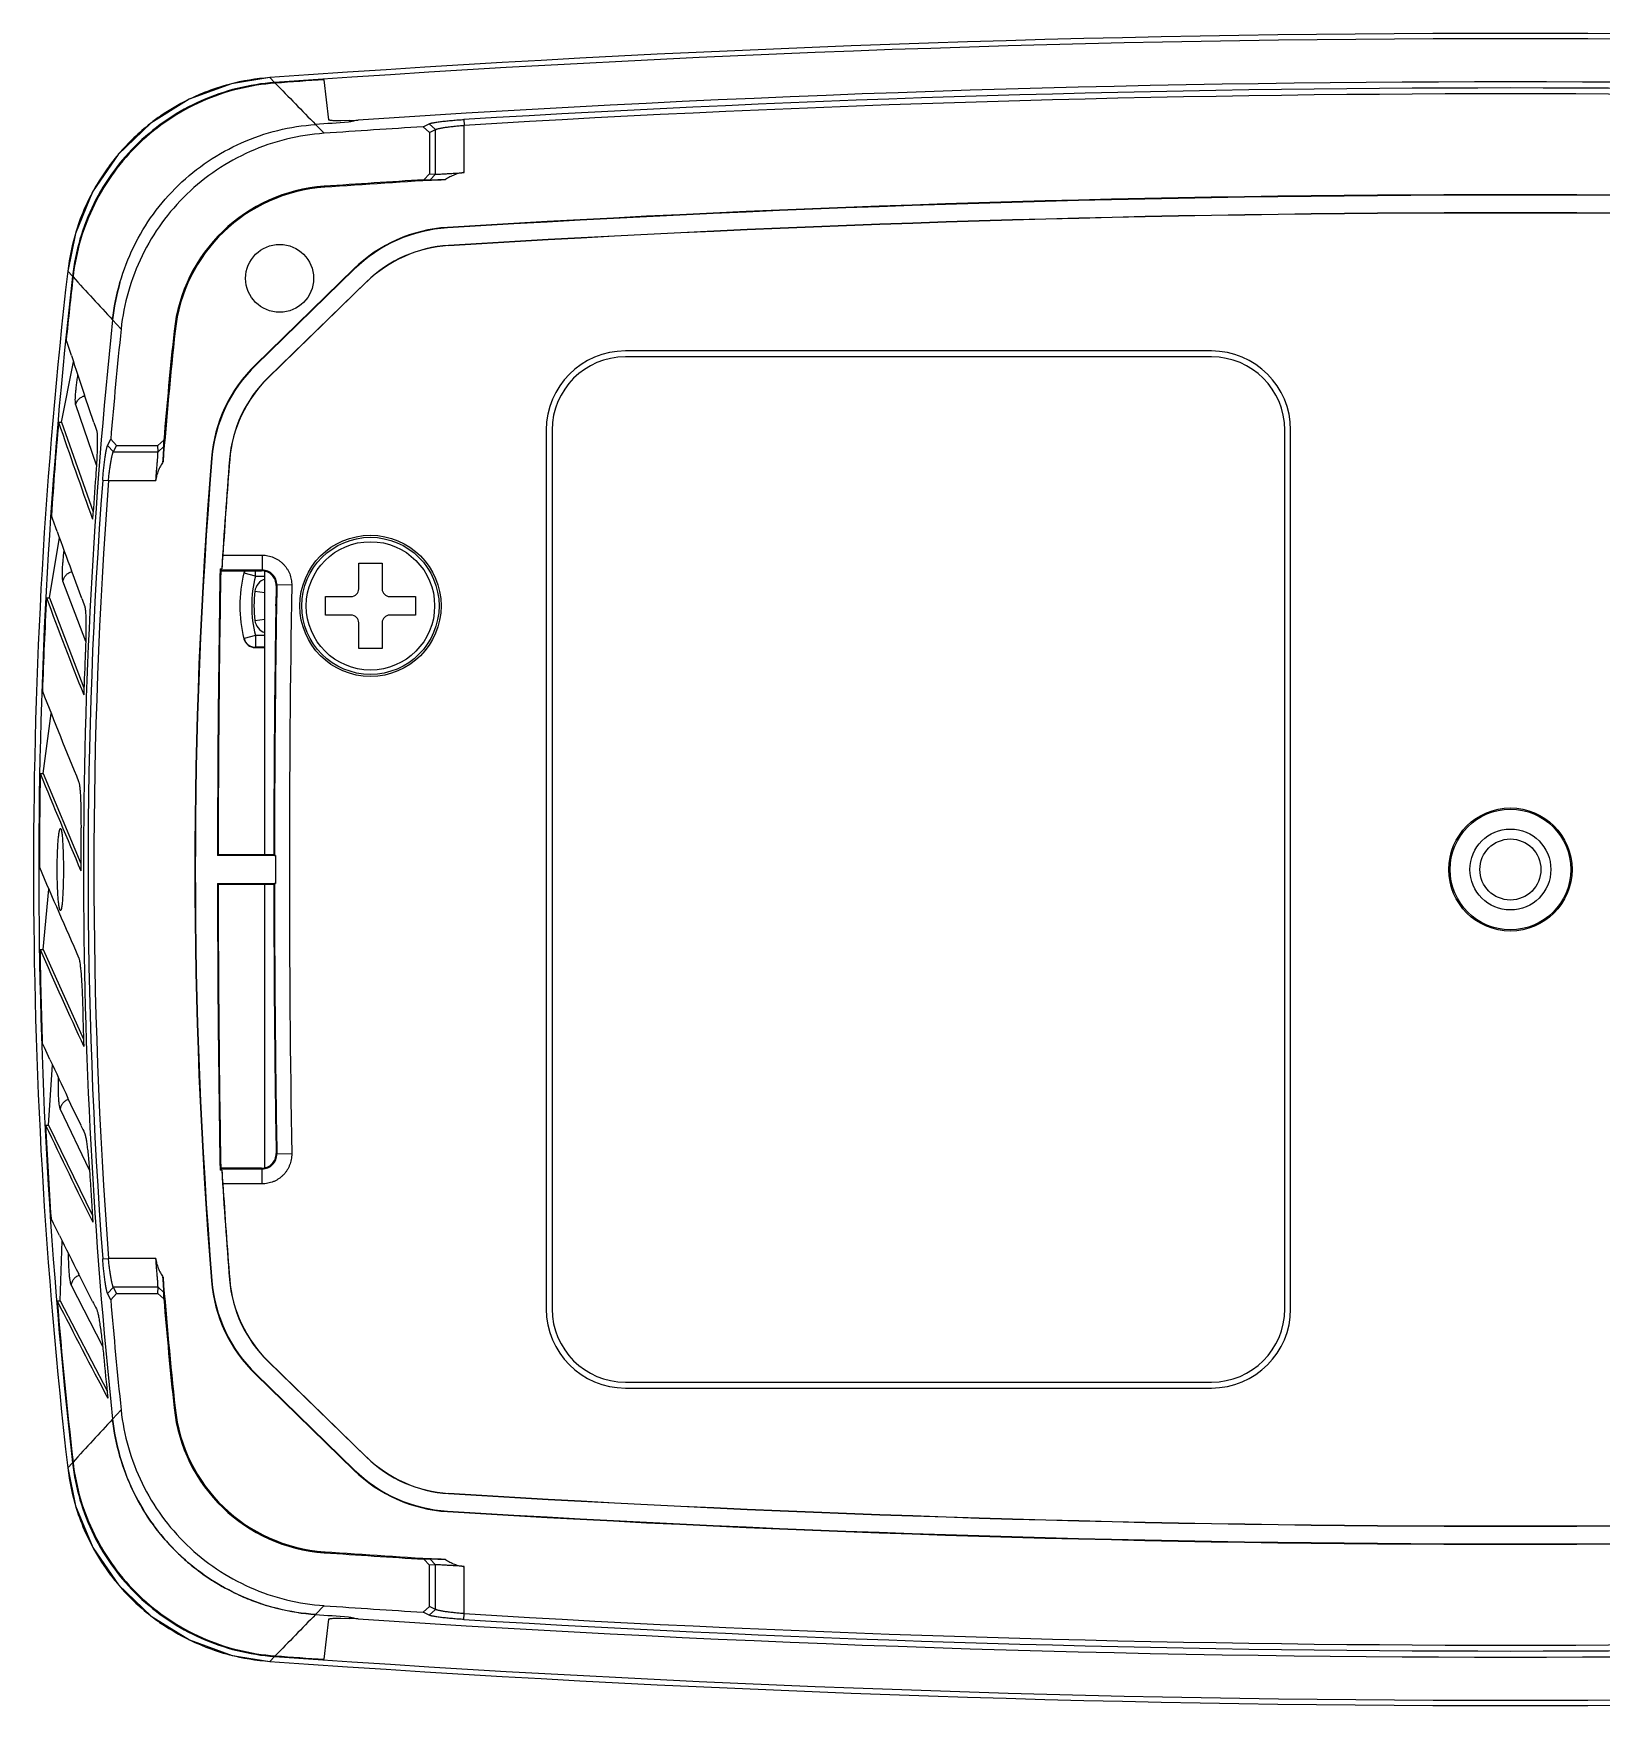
# Model space of a CAD drawing. Header units: inches. Extents: x 0 to 22, y 0 to 17.
# Drawn here: x 14.01 to 16.685, y 3.334 to 6.188 of the extents above; entities that cross this region are included whole.
import ezdxf

# ---------------------------------------------------------------- set-up
doc = ezdxf.new("R2010")
doc.units = ezdxf.units.IN
doc.header["$LTSCALE"] = 1.21
doc.header["$MEASUREMENT"] = 0
doc.layers.get('0').update_dxf_attribs({"linetype": 'CONTINUOUS'})
doc.layers.add('02___PRT_ALL_AXES', color=7, linetype='CONTINUOUS')
doc.layers.add('3_ALL_AXES', color=7, linetype='CONTINUOUS')

msp = doc.modelspace()

# ---------------------------------------------------------------- linework, layer by layer
at = {"color": 9, "linetype": 'Continuous'}
for p, q in [((14.4133, 6.1129), (14.4133, 6.1129)), ((14.4133, 6.1129), (14.4214, 6.1045)), ((14.4911, 6.0329), (14.5058, 6.0178)), ((14.6853, 6.0341), (14.6958, 6.0241)), ((14.6958, 5.9481), (14.6958, 6.0241)), ((14.7444, 6.0414), (14.745, 6.0315)), ((14.745, 5.9509), (14.745, 6.0315)), ((14.6957, 5.9481), (14.6865, 5.9382)), ((14.5062, 5.9256), (14.5061, 5.9274)), ((14.7163, 5.8564), (14.7162, 5.8572)), ((14.7181, 5.8264), (14.7182, 5.826)), ((14.0684, 5.7826), (14.0684, 5.7826)), ((14.0684, 5.7826), (14.0764, 5.7739)), ((14.5572, 5.786), (14.5567, 5.7865)), ((14.5782, 5.7645), (14.5784, 5.7642)), ((14.145, 5.6994), (14.1594, 5.6838)), ((14.2516, 5.6802), (14.2498, 5.6803)), ((14.3892, 5.6223), (14.3886, 5.6228)), ((15.0198, 5.6464), (15.0198, 5.6463)), ((16.0198, 5.6464), (16.0198, 5.6463)), ((14.4104, 5.6005), (14.4101, 5.6008)), ((14.1174, 5.4514), (14.082, 5.5543)), ((14.8847, 5.5113), (14.8848, 5.5113)), ((16.1549, 5.5113), (16.1548, 5.5113)), ((14.1364, 5.4851), (14.1463, 5.4744)), ((14.2224, 5.4744), (14.2323, 5.4835)), ((14.1463, 5.4744), (14.2224, 5.4744)), ((14.3144, 5.4634), (14.3136, 5.4635)), ((14.3447, 5.461), (14.3443, 5.461)), ((14.128, 5.4259), (14.1379, 5.4252)), ((14.1379, 5.4252), (14.2186, 5.4252)), ((14.4001, 5.2978), (14.4001, 5.2724)), ((14.0991, 5.1506), (14.0602, 5.2537)), ((14.3886, 5.262), (14.3693, 5.267)), ((14.3886, 5.262), (14.3886, 5.2713)), ((14.3886, 5.262), (14.4049, 5.262)), ((14.399, 5.2713), (14.4001, 5.2724)), ((14.3877, 5.2362), (14.4049, 5.234)), ((14.424, 5.2459), (14.4251, 5.247)), ((14.4505, 5.2466), (14.4251, 5.247)), ((14.3877, 5.1864), (14.4049, 5.1886)), ((14.369, 5.1552), (14.3693, 5.1556)), ((14.3886, 5.1606), (14.3693, 5.1556)), ((14.3883, 5.1403), (14.3886, 5.1406)), ((14.3886, 5.1606), (14.3886, 5.1406)), ((14.4049, 5.1606), (14.3886, 5.1606)), ((14.4049, 5.1406), (14.3886, 5.1406)), ((14.1054, 4.2481), (14.0559, 4.3517)), ((14.424, 4.2767), (14.4251, 4.2756)), ((14.4505, 4.276), (14.4251, 4.2756)), ((14.399, 4.2513), (14.4001, 4.2502)), ((14.4001, 4.2248), (14.4001, 4.2502)), ((14.128, 4.0967), (14.1379, 4.0974)), ((14.2186, 4.0974), (14.1379, 4.0974)), ((14.3144, 4.0592), (14.3136, 4.0591)), ((14.3443, 4.0616), (14.3447, 4.0616)), ((14.128, 3.9472), (14.0747, 4.051)), ((14.1364, 4.0375), (14.1463, 4.0482)), ((14.2224, 4.0482), (14.1463, 4.0482)), ((14.2224, 4.0482), (14.2323, 4.0391)), ((14.8847, 4.0113), (14.8848, 4.0113)), ((16.1549, 4.0113), (16.1548, 4.0113)), ((14.4101, 3.9218), (14.4104, 3.9221)), ((14.3892, 3.9003), (14.3886, 3.8998)), ((15.0198, 3.8762), (15.0198, 3.8763)), ((16.0198, 3.8762), (16.0198, 3.8763)), ((14.145, 3.8232), (14.1594, 3.8388)), ((14.2516, 3.8424), (14.2498, 3.8423)), ((14.0684, 3.74), (14.0764, 3.7487)), ((14.0684, 3.74), (14.0684, 3.74)), ((14.5784, 3.7584), (14.5782, 3.7581)), ((14.5572, 3.7366), (14.5567, 3.7361)), ((14.7182, 3.6965), (14.7181, 3.6961)), ((14.7163, 3.6662), (14.7162, 3.6654)), ((14.5062, 3.597), (14.5061, 3.5952)), ((14.6958, 3.5745), (14.6865, 3.5844)), ((14.6958, 3.4985), (14.6958, 3.5745)), ((14.745, 3.4911), (14.745, 3.5717)), ((14.4911, 3.4897), (14.5058, 3.5048)), ((14.6853, 3.4885), (14.6958, 3.4985)), ((14.7444, 3.4812), (14.745, 3.4911)), ((14.4133, 3.4097), (14.4214, 3.4181)), ((14.4133, 3.4097), (14.4133, 3.4097))]:
    msp.add_line(p, q, dxfattribs=at)
at = {"color": 7, "linetype": 'Continuous'}
for p, q in [((14.5139, 6.0408), (14.5059, 6.1093)), ((14.5485, 6.0396), (14.5346, 6.0392)), ((14.6748, 6.0289), (14.6853, 6.0341)), ((14.6854, 6.019), (14.6748, 6.0289)), ((14.6854, 6.019), (14.6958, 6.0241)), ((14.6854, 6.019), (14.6854, 5.9485)), ((14.6759, 5.9385), (14.6854, 5.9485)), ((14.6759, 5.9385), (14.6865, 5.9382)), ((14.6854, 5.9485), (14.6958, 5.9481)), ((14.3886, 5.6228), (14.5567, 5.7865)), ((14.3892, 5.6223), (14.5572, 5.786)), ((14.4101, 5.6008), (14.5782, 5.7645)), ((14.5784, 5.7642), (14.4104, 5.6005)), ((14.0679, 5.6591), (14.0658, 5.6654)), ((14.0746, 5.6387), (14.0679, 5.6591)), ((14.0578, 5.525), (14.0783, 5.6277)), ((16.0198, 5.6464), (15.0198, 5.6464)), ((16.0199, 5.6363), (15.0199, 5.6363)), ((14.0978, 5.569), (14.0971, 5.5711)), ((14.1131, 5.5241), (14.0978, 5.569)), ((14.0527, 5.5249), (14.0578, 5.525)), ((14.0578, 5.525), (14.1117, 5.3716)), ((14.8847, 5.5113), (14.8847, 4.0113)), ((14.8949, 5.5113), (14.8949, 4.0113)), ((16.1449, 4.0113), (16.1449, 5.5113)), ((16.1549, 4.0113), (16.1549, 5.5113)), ((14.1364, 5.4851), (14.1417, 5.4956)), ((14.1417, 5.4956), (14.1516, 5.4848)), ((14.1463, 5.4744), (14.1516, 5.4848)), ((14.1516, 5.4848), (14.2222, 5.4848)), ((14.2222, 5.4848), (14.2322, 5.4941)), ((14.2224, 5.4744), (14.2222, 5.4848)), ((14.2323, 5.4835), (14.2322, 5.4941)), ((14.0428, 5.3587), (14.0404, 5.3654)), ((14.0503, 5.3382), (14.0428, 5.3587)), ((14.0372, 5.225), (14.0541, 5.3277)), ((14.333, 5.2978), (14.4001, 5.2978)), ((14.565, 5.2402), (14.565, 5.284)), ((14.565, 5.284), (14.6048, 5.284)), ((14.6048, 5.284), (14.6048, 5.2402)), ((14.0757, 5.2688), (14.0748, 5.2711)), ((14.0923, 5.2241), (14.0757, 5.2688)), ((14.3283, 5.2744), (14.3312, 5.2744)), ((14.3294, 5.2713), (14.3283, 5.2724)), ((14.4001, 5.2724), (14.3283, 5.2724)), ((14.3294, 5.2713), (14.399, 5.2713)), ((14.4049, 4.7865), (14.4049, 5.2701)), ((14.032, 5.2249), (14.0372, 5.225)), ((14.0372, 5.225), (14.0961, 5.0716)), ((14.5081, 5.1954), (14.5081, 5.2272)), ((14.5081, 5.2272), (14.5519, 5.2272)), ((14.6178, 5.2272), (14.6616, 5.2272)), ((14.6616, 5.2272), (14.6616, 5.1954)), ((14.4234, 5.2113), (14.4235, 5.2144)), ((14.5519, 5.1954), (14.5081, 5.1954)), ((14.6616, 5.1954), (14.6178, 5.1954)), ((14.565, 5.1386), (14.565, 5.1824)), ((14.6048, 5.1824), (14.6048, 5.1386)), ((14.3883, 5.1403), (14.4049, 5.1403)), ((14.6048, 5.1386), (14.565, 5.1386)), ((14.0266, 4.925), (14.0401, 5.0277)), ((14.0215, 4.9249), (14.0266, 4.925)), ((14.0266, 4.925), (14.0907, 4.7716)), ((14.325, 4.7865), (14.3239, 4.7853)), ((14.4231, 4.7853), (14.3239, 4.7853)), ((14.42, 4.7865), (14.325, 4.7865)), ((14.42, 4.7865), (14.4211, 4.7854)), ((14.4211, 4.7854), (14.4231, 4.7853)), ((14.0262, 4.625), (14.0362, 4.7277)), ((14.325, 4.7361), (14.3239, 4.7373)), ((14.3239, 4.7373), (14.4231, 4.7373)), ((14.325, 4.7361), (14.42, 4.7361)), ((14.4049, 4.2525), (14.4049, 4.7361)), ((14.42, 4.7361), (14.4211, 4.7372)), ((14.4231, 4.7373), (14.4211, 4.7372)), ((14.021, 4.6249), (14.0262, 4.625)), ((14.0262, 4.625), (14.0954, 4.4716)), ((14.0285, 4.4575), (14.0249, 4.4654)), ((14.038, 4.437), (14.0285, 4.4575)), ((14.0358, 4.325), (14.0423, 4.4277)), ((14.0703, 4.3678), (14.0688, 4.371)), ((14.0739, 4.3602), (14.0703, 4.3678)), ((14.091, 4.3241), (14.0739, 4.3602)), ((14.0307, 4.3249), (14.0358, 4.325)), ((14.0358, 4.325), (14.1103, 4.1716)), ((14.3294, 4.2513), (14.3283, 4.2502)), ((14.3283, 4.2502), (14.4001, 4.2502)), ((14.3312, 4.2482), (14.3283, 4.2482)), ((14.399, 4.2513), (14.3294, 4.2513)), ((14.4001, 4.2248), (14.333, 4.2248)), ((14.044, 4.1572), (14.0399, 4.1654)), ((14.0541, 4.1366), (14.044, 4.1572)), ((14.0555, 4.025), (14.0586, 4.1277)), ((14.0889, 4.0674), (14.087, 4.071)), ((14.0926, 4.0601), (14.0889, 4.0674)), ((14.1109, 4.0241), (14.0926, 4.0601)), ((14.0504, 4.0249), (14.0555, 4.025)), ((14.0555, 4.025), (14.1354, 3.8716)), ((14.1417, 4.027), (14.1364, 4.0375)), ((14.1516, 4.0378), (14.1417, 4.027)), ((14.1516, 4.0378), (14.1463, 4.0482)), ((14.1516, 4.0378), (14.2222, 4.0378)), ((14.2222, 4.0378), (14.2224, 4.0482)), ((14.2322, 4.0285), (14.2222, 4.0378)), ((14.2322, 4.0285), (14.2323, 4.0391)), ((14.5782, 3.7581), (14.4101, 3.9218)), ((14.4104, 3.9221), (14.5784, 3.7584)), ((14.5567, 3.7361), (14.3886, 3.8998)), ((14.5572, 3.7366), (14.3892, 3.9003)), ((15.0199, 3.8863), (16.0199, 3.8863)), ((15.0198, 3.8762), (16.0198, 3.8762)), ((14.6865, 3.5844), (14.6759, 3.5841)), ((14.6854, 3.5741), (14.6759, 3.5841)), ((14.6958, 3.5745), (14.6854, 3.5741)), ((14.6854, 3.5036), (14.6854, 3.5741)), ((14.5346, 3.4834), (14.5485, 3.483)), ((14.6748, 3.4937), (14.6854, 3.5036)), ((14.6853, 3.4885), (14.6748, 3.4937)), ((14.6958, 3.4985), (14.6854, 3.5036)), ((14.5059, 3.4133), (14.5139, 3.4818))]:
    msp.add_line(p, q, dxfattribs=at)
for points in [[(14.4133, 6.1129), (14.3479, 6.1024), (14.2755, 6.0759), (14.2101, 6.0351), (14.1544, 5.9816), (14.1109, 5.9179), (14.0814, 5.8466), (14.0684, 5.7826)], [(14.0684, 3.74), (14.0817, 3.6751), (14.1113, 3.6039), (14.155, 3.5403), (14.2107, 3.487), (14.2763, 3.4463), (14.3488, 3.42), (14.4133, 3.4097)]]:
    msp.add_lwpolyline(points, dxfattribs=at)
for centre, radius in [((14.5849, 5.2113), 0.1205), ((14.5849, 5.2113), 0.117), ((16.5299, 4.7613), 0.1051), ((16.5299, 4.7613), 0.069), ((16.5299, 4.7613), 0.0521)]:
    msp.add_circle(centre, radius, dxfattribs=at)
for centre, radius, start, end in [((16.5299, -23.5767), 29.765, 85.92227, 94.07773), ((16.5299, -23.5767), 29.756, 85.93678, 94.06322), ((16.5299, -23.5767), 29.7549, 93.90026, 94.06139), ((16.5299, -23.5767), 29.6823, 86.20225, 93.79775), ((16.5299, -23.5767), 29.6719, 86.5502, 93.4498), ((16.5299, -23.5767), 29.6619, 86.5502, 93.4498), ((16.5299, -23.5767), 29.6797, 93.82967, 93.93883), ((16.5299, -23.5767), 29.6637, 93.58551, 93.91252), ((14.52, 6.7001), 0.6612, 272.4699, 273.8011), ((16.5299, -23.5767), 29.5734, 93.59424, 93.92394), ((16.5299, -23.5767), 29.5717, 93.52302, 93.92394), ((14.525, 5.6513), 0.2767, 93.9239, 173.9752), ((14.525, 5.6513), 0.275, 93.9239, 173.9752), ((16.5299, -23.5767), 29.4897, 86.47405, 93.52595), ((16.5299, -23.5767), 29.4889, 86.47405, 93.52595), ((16.5299, -23.5767), 29.4589, 86.47405, 93.52595), ((16.5299, -23.5767), 29.4585, 86.47405, 93.52595), ((14.7317, 5.6069), 0.2508, 93.526, 134.2454), ((14.7317, 5.6069), 0.25, 93.526, 134.2454), ((14.7317, 5.6069), 0.22, 93.526, 134.2454), ((14.7317, 5.6069), 0.2196, 93.526, 134.2454), ((22.9577, 4.7613), 8.9478, 173.44596, 186.55404), ((22.9577, 4.7613), 8.9388, 173.49573, 186.50427), ((22.9577, 4.7613), 8.9377, 173.502, 174.19432), ((14.5183, 5.6596), 0.3754, 163.9768, 173.9199), ((22.9577, 4.7613), 8.8625, 173.92383, 186.07617), ((22.9577, 4.7613), 8.8465, 174.01469, 175.23847), ((22.9577, 4.7613), 8.7545, 173.97525, 175.44002), ((22.9577, 4.7613), 8.7562, 173.97525, 175.19954), ((24.7738, 9.1671), 11.266, 198.25174, 198.61387), ((14.5636, 5.4432), 0.2508, 134.2454, 175.3558), ((15.0198, 5.5113), 0.1351, 90, 180), ((15.0199, 5.5113), 0.125, 90, 180), ((16.0198, 5.5113), 0.1351, 0, 90), ((16.0199, 5.5113), 0.125, 0, 90), ((14.5636, 5.4432), 0.25, 134.2454, 175.3558), ((14.5636, 5.4432), 0.22, 134.2454, 175.3558), ((14.5636, 5.4432), 0.2196, 134.2454, 175.3558), ((22.9577, 4.7613), 8.9377, 175.0986, 176.12448), ((22.9577, 4.7613), 8.6725, 175.35584, 184.64416), ((22.9577, 4.7613), 8.6717, 175.35584, 184.64416), ((22.9577, 4.7613), 8.6417, 175.35584, 176.59587), ((22.9577, 4.7613), 8.6413, 175.35584, 176.44023), ((22.9577, 4.7613), 8.8547, 175.69525, 184.30475), ((22.9577, 4.7613), 8.8447, 175.69525, 184.30475), ((24.736, 9.2129), 11.3666, 199.93082, 200.29114), ((43.9395, 4.7613), 29.6156, 179.00722, 179.95347), ((43.9395, 4.7613), 29.6145, 179.01324, 179.95128), ((14.5849, 5.2113), 0.223, 165.4365, 194.5635), ((14.3883, 5.2624), 0.0199, 152.6418, 165.4004), ((14.399, 5.2463), 0.025, 359.0557, 90.0037), ((14.4001, 5.2474), 0.025, 359.0278, 90.0289), ((22.9577, 4.7613), 8.9377, 177.02642, 178.05024), ((43.9395, 4.7613), 29.5184, 179.05722, 179.95325), ((43.9395, 4.7613), 29.5195, 179.05939, 179.12295), ((43.9395, 4.7613), 29.493, 179.05722, 180.94278), ((14.5519, 5.2402), 0.013, 270, 360), ((14.6178, 5.2402), 0.013, 180, 270), ((43.9395, 4.7613), 29.5195, 179.12539, 179.95112), ((14.5519, 5.1824), 0.013, 0, 90), ((14.6178, 5.1824), 0.013, 90, 180), ((14.3883, 5.1602), 0.02, 194.5547, 270.0088), ((22.9577, 4.7613), 8.9377, 178.95088, 179.9738), ((43.9395, 4.7613), 29.5164, 179.95332, 180.04668), ((43.9395, 4.7613), 29.6156, 180.04653, 180.99278), ((43.9395, 4.7613), 29.6145, 180.04872, 180.98676), ((43.9395, 4.7613), 29.5195, 180.04888, 180.94061), ((43.9395, 4.7613), 29.5184, 180.04675, 180.94278), ((22.9577, 4.7613), 8.9377, 180.87415, 181.89733), ((24.5989, 9.328), 11.6385, 204.84985, 205.20818), ((22.9577, 4.7613), 8.9377, 182.79841, 183.82299), ((14.399, 4.2763), 0.025, 269.9963, 0.9443), ((14.4001, 4.2752), 0.025, 269.9706, 0.9717), ((22.9577, 4.7613), 8.6417, 183.40413, 184.64416), ((22.9577, 4.7613), 8.6413, 183.55977, 184.64416), ((24.5466, 9.3586), 11.7201, 206.45913, 206.8179), ((22.9577, 4.7613), 8.7545, 184.55998, 186.02475), ((14.5636, 4.0794), 0.2508, 184.6442, 225.7546), ((14.5636, 4.0794), 0.25, 184.6442, 225.7546), ((14.5636, 4.0794), 0.22, 184.6442, 225.7546), ((14.5636, 4.0794), 0.2196, 184.6442, 225.7546), ((22.9577, 4.7613), 8.9377, 184.72584, 186.498), ((22.9577, 4.7613), 8.8465, 184.76153, 185.98531), ((22.9577, 4.7613), 8.7562, 184.80046, 186.02475), ((15.0198, 4.0113), 0.1351, 180, 270), ((15.0199, 4.0113), 0.125, 180, 270), ((16.0198, 4.0113), 0.1351, 270, 360), ((16.0199, 4.0113), 0.125, 270, 360), ((14.525, 3.8713), 0.2767, 186.0248, 266.0761), ((14.525, 3.8713), 0.275, 186.0248, 266.0761), ((14.5183, 3.863), 0.3754, 186.0798, 196.0248), ((14.517, 3.8626), 0.3741, 196.0302, 202.5193), ((14.7317, 3.9157), 0.22, 225.7546, 266.474), ((14.7317, 3.9157), 0.2196, 225.7546, 266.474), ((14.5167, 3.8625), 0.3738, 202.5175, 206.0305), ((14.7317, 3.9157), 0.2508, 225.7546, 266.474), ((14.7317, 3.9157), 0.25, 225.7546, 266.474), ((14.5168, 3.8626), 0.3739, 206.0335, 216.0392), ((16.5299, 33.0993), 29.4589, 266.47405, 273.52595), ((16.5299, 33.0993), 29.4585, 266.47405, 273.52595), ((16.5299, 33.0993), 29.4897, 266.47405, 273.52595), ((16.5299, 33.0993), 29.4889, 266.47405, 273.52595), ((14.5157, 3.8618), 0.3725, 216.0443, 216.9012), ((14.5164, 3.8623), 0.3734, 216.9015, 226.0662), ((16.5299, 33.0993), 29.5717, 266.07606, 266.47698), ((14.5162, 3.8622), 0.3732, 226.0701, 229.7899), ((14.5163, 3.8622), 0.3733, 229.7871, 236.0912), ((16.5299, 33.0993), 29.5734, 266.07606, 266.40576), ((14.5164, 3.8624), 0.3735, 236.0952, 240.3722), ((14.5167, 3.8629), 0.374, 240.3711, 246.1025), ((14.5166, 3.8629), 0.374, 246.1073, 250.649), ((14.5167, 3.8629), 0.3741, 250.6471, 256.107), ((14.5169, 3.8643), 0.3754, 256.1125, 266.0573), ((16.5299, 33.0993), 29.6797, 266.06117, 266.17033), ((16.5299, 33.0993), 29.6637, 266.08748, 266.41449), ((14.5209, 2.8387), 0.6449, 86.1821, 87.5468), ((16.5299, 33.0993), 29.6823, 266.20225, 273.79775), ((16.5299, 33.0993), 29.6619, 266.5502, 273.4498), ((16.5299, 33.0993), 29.6719, 266.5502, 273.4498), ((16.5299, 33.0993), 29.765, 265.92227, 274.07773), ((16.5299, 33.0993), 29.756, 265.93678, 274.06322), ((16.5299, 33.0993), 29.7549, 265.93861, 266.09974)]:
    msp.add_arc(centre, radius, start, end, dxfattribs=at)
at = {"color": 9, "linetype": 'Continuous'}
for centre, radius, start, end in [((16.5299, -23.5767), 29.765, 85.92227, 94.07773), ((14.4401, 5.7382), 0.3757, 94.0945, 104.8287), ((14.4397, 5.7399), 0.3739, 111.7035, 116.4331), ((14.4396, 5.7401), 0.3737, 104.835, 111.7072), ((41.2482, 32.1341), 37.3793, 224.13817, 224.2891), ((14.4398, 5.7398), 0.3741, 116.4406, 124.5784), ((14.4395, 5.7403), 0.3735, 128.0344, 139.5543), ((14.4393, 5.7405), 0.3732, 124.5775, 128.0279), ((14.4394, 5.7404), 0.3734, 139.5615, 143.4967), ((14.4398, 5.7401), 0.3738, 143.4927, 151.1531), ((14.4399, 5.7401), 0.3739, 151.1579, 155.9948), ((14.4396, 5.7402), 0.3737, 155.991, 162.7597), ((14.4416, 5.7396), 0.3757, 162.7655, 173.4292), ((22.9577, 4.7613), 8.9478, 173.44596, 186.55404), ((44.7794, 33.9785), 41.6915, 222.57356, 222.71062), ((14.5849, 5.2113), 0.2027, 165.5182, 194.4818), ((14.4125, 5.2331), 0.025, 107.7195, 172.8024), ((14.5849, 5.2113), 0.1988, 172.8019, 187.1981), ((14.4125, 5.1895), 0.025, 187.1975, 252.2502), ((14.3886, 5.1606), 0.02, 194.5401, 269.9417), ((44.7794, -24.4559), 41.6915, 137.28938, 137.42644), ((14.4416, 3.783), 0.3757, 186.5708, 197.3056), ((14.4397, 3.7824), 0.3737, 197.312, 204.1887), ((14.4399, 3.7825), 0.3739, 204.185, 208.9104), ((14.44, 3.7826), 0.3741, 208.9178, 217.0699), ((14.4393, 3.7821), 0.3732, 217.069, 220.5054), ((14.4395, 3.7823), 0.3735, 220.5118, 232.0318), ((14.4394, 3.7822), 0.3734, 232.0389, 235.9835), ((41.2482, -22.6115), 37.3793, 135.7109, 135.86183), ((14.4397, 3.7826), 0.3738, 235.9795, 243.6304), ((14.4397, 3.7827), 0.3739, 243.6352, 248.4757), ((14.4396, 3.7824), 0.3737, 248.4719, 255.2366), ((14.4401, 3.7844), 0.3757, 255.2424, 265.9055), ((16.5299, 33.0993), 29.765, 265.92227, 274.07773)]:
    msp.add_arc(centre, radius, start, end, dxfattribs=at)
at = {"color": 7, "linetype": 'Continuous'}
for centre, major_axis, ratio, start_param, end_param in [((21.4963, -23.5767), (30.8001, 0), 0.986914, 1.797819, 1.798362), ((22.8794, 9.1767), (-0.1847, 10.4173), 0.90573, -4.370334, -4.353294), ((23.038, 9.2921), (0.1871, 10.56), 0.90328, -4.331578, -4.330279), ((22.9693, 4.7592), (8.7356, -1.588), 0.999999, -3.037648, -3.029407), ((22.9577, 4.6129), (0, 8.6531), 0.999853, 1.491555, 1.494268), ((43.9395, 5.2693), (0, 29.6155), 0.999853, 1.570623, 1.570692), ((22.8783, 9.2387), (-0.1874, 10.5696), 0.905845, -4.338981, -4.321974), ((23.0392, 9.3637), (0.19, 10.7207), 0.90316, -4.300006, -4.298709), ((22.9693, 4.7596), (8.7837, -1.2957), 0.999999, -3.03712, -3.028894), ((23.0405, 9.4356), (0.1928, 10.8815), 0.903039, -4.283166, -4.267655), ((22.8772, 9.3004), (-0.1901, 10.7216), 0.905961, -4.308138, -4.291143), ((22.9693, 4.76), (8.822, -1.0013), 0.999999, -3.036708, -3.028489), ((23.0418, 9.5076), (0.1957, 11.0426), 0.902916, -4.252571, -4.237067), ((22.8761, 9.362), (-0.1928, 10.8735), 0.906079, -4.277755, -4.260754), ((22.9693, 4.7604), (8.8506, -0.7049), 0.999999, -3.036414, -3.028191), ((22.875, 9.4233), (-0.1955, 11.0252), 0.906199, -4.247787, -4.230759), ((23.043, 9.5799), (0.1985, 11.2039), 0.902791, -4.208192, -4.206896), ((22.9693, 4.7608), (8.8693, -0.4064), 0.999999, -3.036239, -3.028003), ((43.9395, 4.2533), (0, 29.6155), 0.999853, -4.712284, -4.712216), ((22.9577, 4.9097), (0, 8.6531), 0.999853, -4.635861, -4.633148), ((22.8739, 9.4844), (-0.1982, 11.1766), 0.90632, -4.218187, -4.201114), ((23.0443, 9.6524), (0.2014, 11.3655), 0.902663, -4.178396, -4.177097), ((22.9693, 4.7612), (8.8779, -0.1057), 0.999999, -3.036186, -3.027926), ((21.4963, 33.0993), (30.8001, 0), 0.986914, -1.798362, -1.797819)]:
    msp.add_ellipse(centre, major_axis=major_axis, ratio=ratio, start_param=start_param, end_param=end_param, dxfattribs=at)
for points, knots in [([(14.4214, 6.1045), (14.3999, 6.103), (14.3571, 6.0962), (14.2955, 6.0751), (14.2385, 6.0437), (14.1878, 6.0029), (14.145, 5.954), (14.1112, 5.8984), (14.0875, 5.8378), (14.0788, 5.7953), (14.0764, 5.7739)], [0, 0, 0, 0, 0.125, 0.25, 0.375, 0.5, 0.625, 0.750001, 0.875001, 1, 1, 1, 1]), ([(14.4225, 6.1034), (14.4009, 6.1019), (14.3581, 6.0951), (14.2965, 6.074), (14.2396, 6.0426), (14.1889, 6.0019), (14.146, 5.9529), (14.1122, 5.8973), (14.0885, 5.8368), (14.0799, 5.7942), (14.0774, 5.7728)], [0, 0, 0, 0, 0.125, 0.25, 0.375, 0.5, 0.625, 0.75, 0.875, 1, 1, 1, 1]), ([(14.145, 5.6994), (14.1473, 5.721), (14.1557, 5.7639), (14.1792, 5.825), (14.213, 5.8812), (14.256, 5.9306), (14.307, 5.9717), (14.3643, 6.0034), (14.4263, 6.0246), (14.4695, 6.0314), (14.4911, 6.0329)], [0, 0, 0, 0, 0.124999, 0.249999, 0.375, 0.5, 0.625, 0.75, 0.875, 1, 1, 1, 1]), ([(14.5346, 6.0392), (14.5331, 6.0392), (14.5302, 6.0392), (14.5262, 6.0392), (14.5227, 6.0393), (14.5201, 6.0394), (14.5183, 6.0396), (14.5172, 6.0397), (14.5162, 6.0399), (14.5154, 6.04), (14.5148, 6.0402), (14.5144, 6.0403), (14.5142, 6.0405), (14.514, 6.0406), (14.5139, 6.0407), (14.5139, 6.0408)], [0, 0, 0, 0, 0.215789, 0.409624, 0.578782, 0.72098, 0.781461, 0.834613, 0.880271, 0.918351, 0.948909, 0.972131, 0.981153, 0.988618, 1, 1, 1, 1]), ([(14.6853, 6.0341), (14.6856, 6.0342), (14.6865, 6.0346), (14.688, 6.035), (14.69, 6.0355), (14.6924, 6.036), (14.6952, 6.0365), (14.6999, 6.0372), (14.7065, 6.0381), (14.7153, 6.0391), (14.7248, 6.04), (14.7345, 6.0408), (14.7411, 6.0412), (14.7444, 6.0414)], [0, 0, 0, 0, 0.019625, 0.046165, 0.079912, 0.12111, 0.169782, 0.225498, 0.356051, 0.506957, 0.669095, 0.835063, 1, 1, 1, 1]), ([(14.6958, 6.0241), (14.6961, 6.0243), (14.6968, 6.0246), (14.6981, 6.0251), (14.6998, 6.0256), (14.7018, 6.0261), (14.7041, 6.0266), (14.7078, 6.0273), (14.7131, 6.0281), (14.7202, 6.0291), (14.728, 6.03), (14.7364, 6.0308), (14.7421, 6.0312), (14.745, 6.0315)], [0, 0, 0, 0, 0.021034, 0.048954, 0.083742, 0.125258, 0.173218, 0.227283, 0.352233, 0.496408, 0.655616, 0.82529, 1, 1, 1, 1]), ([(14.5058, 6.0178), (14.4841, 6.0163), (14.4409, 6.0096), (14.3788, 5.9883), (14.3214, 5.9566), (14.2703, 5.9154), (14.2273, 5.8659), (14.1935, 5.8096), (14.17, 5.7484), (14.1617, 5.7054), (14.1594, 5.6838)], [0, 0, 0, 0, 0.125, 0.25, 0.375, 0.5, 0.625, 0.750001, 0.875001, 1, 1, 1, 1]), ([(14.6865, 5.9382), (14.687, 5.9381), (14.6881, 5.9381), (14.6901, 5.9382), (14.6926, 5.9382), (14.6971, 5.9384), (14.7038, 5.9386), (14.7095, 5.9389), (14.7127, 5.9391)], [0, 0, 0, 0, 0.052636, 0.127854, 0.224948, 0.343057, 0.637926, 1, 1, 1, 1]), ([(14.6958, 5.9481), (14.6961, 5.9481), (14.6968, 5.9481), (14.6981, 5.9481), (14.6998, 5.9482), (14.7027, 5.9483), (14.7071, 5.9485), (14.7132, 5.9488), (14.7203, 5.9492), (14.731, 5.9499), (14.7393, 5.9505), (14.745, 5.9509)], [0, 0, 0, 0, 0.019158, 0.0458, 0.079709, 0.120647, 0.222229, 0.347473, 0.492474, 0.652855, 1, 1, 1, 1]), ([(14.745, 5.9509), (14.7421, 5.9507), (14.7364, 5.9498), (14.7281, 5.9471), (14.7202, 5.9434), (14.7152, 5.9406), (14.7127, 5.9391)], [0, 0, 0, 0, 0.249999, 0.500035, 0.750045, 1, 1, 1, 1]), ([(14.1175, 5.5113), (14.1176, 5.5108), (14.1179, 5.5096), (14.1182, 5.5075), (14.1185, 5.5048), (14.1187, 5.5016), (14.1188, 5.4978), (14.1189, 5.4919), (14.1188, 5.4833), (14.1184, 5.4719), (14.1179, 5.4594), (14.1171, 5.446), (14.1164, 5.4368), (14.1161, 5.4322)], [0, 0, 0, 0, 0.019713, 0.046602, 0.080635, 0.121574, 0.169118, 0.222963, 0.348036, 0.492895, 0.653217, 0.823958, 1, 1, 1, 1]), ([(14.128, 5.4259), (14.1282, 5.4292), (14.1288, 5.4358), (14.1297, 5.4456), (14.1308, 5.4551), (14.1319, 5.4639), (14.1329, 5.4705), (14.1337, 5.4751), (14.1343, 5.478), (14.1348, 5.4804), (14.1354, 5.4824), (14.1358, 5.4839), (14.1362, 5.4847), (14.1364, 5.4851)], [0, 0, 0, 0, 0.164877, 0.330748, 0.492765, 0.643566, 0.774086, 0.829821, 0.878535, 0.919799, 0.953633, 0.980271, 1, 1, 1, 1]), ([(14.2309, 5.4573), (14.2311, 5.4605), (14.2315, 5.4662), (14.2319, 5.4729), (14.2322, 5.4774), (14.2323, 5.4799), (14.2323, 5.4819), (14.2323, 5.483), (14.2323, 5.4835)], [0, 0, 0, 0, 0.362108, 0.657012, 0.775128, 0.872215, 0.947408, 1, 1, 1, 1]), ([(14.1379, 5.4252), (14.1382, 5.4281), (14.1387, 5.4338), (14.1397, 5.4422), (14.1408, 5.45), (14.1419, 5.457), (14.1429, 5.4623), (14.1436, 5.4661), (14.1442, 5.4684), (14.1447, 5.4704), (14.1453, 5.4721), (14.1457, 5.4734), (14.1461, 5.4741), (14.1463, 5.4744)], [0, 0, 0, 0, 0.174417, 0.343829, 0.502845, 0.646937, 0.771936, 0.826077, 0.874141, 0.915786, 0.950723, 0.978803, 1, 1, 1, 1]), ([(14.2186, 5.4252), (14.2191, 5.4309), (14.2198, 5.4392), (14.2207, 5.4499), (14.2213, 5.457), (14.2218, 5.4631), (14.2221, 5.4675), (14.2223, 5.4704), (14.2223, 5.4721), (14.2224, 5.4734), (14.2224, 5.4741), (14.2224, 5.4744)], [0, 0, 0, 0, 0.346973, 0.507326, 0.652348, 0.777653, 0.879311, 0.92028, 0.95421, 0.980857, 1, 1, 1, 1]), ([(14.2309, 5.4573), (14.2294, 5.4549), (14.2264, 5.4499), (14.2227, 5.442), (14.2199, 5.4338), (14.2188, 5.4281), (14.2186, 5.4252)], [0, 0, 0, 0, 0.249963, 0.499981, 0.750009, 1, 1, 1, 1]), ([(14.4001, 5.2978), (14.4034, 5.2978), (14.4101, 5.2972), (14.4181, 5.2947), (14.4242, 5.2918), (14.4285, 5.2892), (14.4325, 5.2861), (14.4362, 5.2827), (14.4396, 5.2789), (14.4425, 5.2748), (14.4451, 5.2704), (14.4478, 5.2643), (14.4501, 5.2564), (14.4506, 5.2498), (14.4505, 5.2466)], [0, 0, 0, 0, 0.123786, 0.249379, 0.312493, 0.375681, 0.438903, 0.50213, 0.565331, 0.62847, 0.691508, 0.754347, 0.87849, 1, 1, 1, 1]), ([(14.0971, 5.2113), (14.0973, 5.2108), (14.0976, 5.2096), (14.098, 5.2075), (14.0983, 5.2048), (14.0986, 5.2016), (14.0989, 5.1979), (14.0992, 5.1919), (14.0994, 5.1833), (14.0994, 5.172), (14.0993, 5.1594), (14.099, 5.146), (14.0986, 5.1368), (14.0984, 5.1322)], [0, 0, 0, 0, 0.019863, 0.046873, 0.080993, 0.121984, 0.169548, 0.223386, 0.348388, 0.493137, 0.653351, 0.824012, 1, 1, 1, 1]), ([(14.087, 4.9113), (14.0872, 4.9108), (14.0875, 4.9096), (14.088, 4.9075), (14.0884, 4.9048), (14.0888, 4.9016), (14.0892, 4.8979), (14.0897, 4.8919), (14.0902, 4.8833), (14.0906, 4.872), (14.0909, 4.8594), (14.091, 4.846), (14.091, 4.8368), (14.091, 4.8322)], [0, 0, 0, 0, 0.020025, 0.047174, 0.081405, 0.122476, 0.170089, 0.223947, 0.348917, 0.493561, 0.653634, 0.824151, 1, 1, 1, 1]), ([(14.0504, 4.7613), (14.0504, 4.7659), (14.0505, 4.7748), (14.0508, 4.7878), (14.0514, 4.7997), (14.0519, 4.8088), (14.0525, 4.8153), (14.0529, 4.8193), (14.0534, 4.8228), (14.0538, 4.8254), (14.0542, 4.8271), (14.0544, 4.8282), (14.0547, 4.8291), (14.0549, 4.8299), (14.0552, 4.8305), (14.0554, 4.8309), (14.0557, 4.8312), (14.0559, 4.8312), (14.056, 4.8312)], [0, 0, 0, 0, 0.193407, 0.379707, 0.551151, 0.701439, 0.766891, 0.825004, 0.875244, 0.917218, 0.934995, 0.950578, 0.963951, 0.975128, 0.984142, 0.991081, 0.996168, 1, 1, 1, 1]), ([(14.056, 4.8312), (14.0562, 4.8312), (14.0564, 4.831), (14.0566, 4.8307), (14.0568, 4.8304), (14.057, 4.8298), (14.0573, 4.8291), (14.0575, 4.8282), (14.0577, 4.8271), (14.0581, 4.8253), (14.0584, 4.8228), (14.0589, 4.8193), (14.0592, 4.8152), (14.0597, 4.8088), (14.0602, 4.7997), (14.0606, 4.7877), (14.0609, 4.7748), (14.061, 4.7658), (14.061, 4.7613)], [0, 0, 0, 0, 0.008742, 0.011984, 0.015726, 0.024778, 0.035992, 0.049405, 0.065027, 0.082839, 0.124871, 0.175155, 0.233301, 0.298769, 0.449064, 0.620487, 0.806714, 1, 1, 1, 1]), ([(14.056, 4.6914), (14.0559, 4.6914), (14.0557, 4.6914), (14.0554, 4.6917), (14.0552, 4.6921), (14.0549, 4.6927), (14.0547, 4.6935), (14.0544, 4.6944), (14.0542, 4.6955), (14.0538, 4.6972), (14.0534, 4.6998), (14.0529, 4.7033), (14.0525, 4.7073), (14.0519, 4.7138), (14.0514, 4.7229), (14.0508, 4.7348), (14.0505, 4.7478), (14.0504, 4.7567), (14.0504, 4.7613)], [0, 0, 0, 0, 0.00383, 0.008912, 0.015844, 0.024851, 0.036023, 0.049396, 0.064981, 0.08276, 0.124734, 0.174971, 0.23308, 0.298523, 0.448805, 0.62027, 0.80659, 1, 1, 1, 1]), ([(14.061, 4.7613), (14.061, 4.7568), (14.0609, 4.7478), (14.0606, 4.7349), (14.0602, 4.7229), (14.0597, 4.7138), (14.0592, 4.7074), (14.0589, 4.7033), (14.0584, 4.6998), (14.0581, 4.6973), (14.0577, 4.6955), (14.0575, 4.6944), (14.0573, 4.6935), (14.057, 4.6928), (14.0568, 4.6922), (14.0566, 4.6919), (14.0564, 4.6916), (14.0562, 4.6914), (14.056, 4.6914)], [0, 0, 0, 0, 0.193283, 0.379492, 0.550893, 0.701193, 0.766671, 0.824821, 0.875107, 0.917139, 0.934949, 0.950569, 0.963982, 0.9752, 0.984259, 0.988004, 0.99125, 1, 1, 1, 1]), ([(14.087, 4.6113), (14.0872, 4.6108), (14.0876, 4.6096), (14.0881, 4.6075), (14.0886, 4.6048), (14.0891, 4.6016), (14.0896, 4.5979), (14.0903, 4.5919), (14.0911, 4.5834), (14.0919, 4.572), (14.0927, 4.5594), (14.0932, 4.546), (14.0935, 4.5368), (14.0936, 4.5322)], [0, 0, 0, 0, 0.020197, 0.047504, 0.08187, 0.12305, 0.17074, 0.224645, 0.349619, 0.494165, 0.654066, 0.824373, 1, 1, 1, 1]), ([(14.0971, 4.3113), (14.0973, 4.3108), (14.0978, 4.3096), (14.0984, 4.3075), (14.099, 4.3048), (14.0996, 4.3016), (14.1003, 4.2979), (14.1011, 4.2919), (14.1022, 4.2833), (14.1034, 4.272), (14.1046, 4.2594), (14.1056, 4.246), (14.1062, 4.2368), (14.1065, 4.2322)], [0, 0, 0, 0, 0.020381, 0.047865, 0.08239, 0.123705, 0.1715, 0.225478, 0.350493, 0.494947, 0.654644, 0.824678, 1, 1, 1, 1]), ([(14.4505, 4.276), (14.4506, 4.2727), (14.45, 4.2661), (14.4477, 4.258), (14.4449, 4.2519), (14.4424, 4.2475), (14.4394, 4.2434), (14.436, 4.2396), (14.4323, 4.2362), (14.4282, 4.2332), (14.4239, 4.2306), (14.4178, 4.2278), (14.4099, 4.2254), (14.4033, 4.2248), (14.4001, 4.2248)], [0, 0, 0, 0, 0.123786, 0.249378, 0.312492, 0.37568, 0.438903, 0.502129, 0.565331, 0.628469, 0.691508, 0.754347, 0.87849, 1, 1, 1, 1]), ([(14.1364, 4.0375), (14.1362, 4.0378), (14.1358, 4.0387), (14.1354, 4.0402), (14.1348, 4.0422), (14.1343, 4.0446), (14.1337, 4.0475), (14.1329, 4.0521), (14.1319, 4.0587), (14.1308, 4.0675), (14.1297, 4.077), (14.1288, 4.0868), (14.1282, 4.0934), (14.128, 4.0967)], [0, 0, 0, 0, 0.019729, 0.046367, 0.080201, 0.121465, 0.170179, 0.225914, 0.356434, 0.507235, 0.669252, 0.835123, 1, 1, 1, 1]), ([(14.1463, 4.0482), (14.1461, 4.0485), (14.1457, 4.0492), (14.1453, 4.0505), (14.1447, 4.0522), (14.1442, 4.0542), (14.1436, 4.0565), (14.1429, 4.0603), (14.1419, 4.0656), (14.1408, 4.0726), (14.1397, 4.0804), (14.1387, 4.0888), (14.1382, 4.0945), (14.1379, 4.0974)], [0, 0, 0, 0, 0.021197, 0.049277, 0.084214, 0.125859, 0.173923, 0.228064, 0.353063, 0.497155, 0.656171, 0.825583, 1, 1, 1, 1]), ([(14.2186, 4.0974), (14.2188, 4.0945), (14.2199, 4.0888), (14.2227, 4.0806), (14.2264, 4.0727), (14.2294, 4.0677), (14.2309, 4.0653)], [0, 0, 0, 0, 0.249991, 0.500021, 0.750039, 1, 1, 1, 1]), ([(14.2224, 4.0482), (14.2224, 4.0485), (14.2224, 4.0492), (14.2223, 4.0505), (14.2223, 4.0522), (14.2221, 4.0551), (14.2218, 4.0595), (14.2213, 4.0656), (14.2207, 4.0727), (14.2198, 4.0834), (14.2191, 4.0917), (14.2186, 4.0974)], [0, 0, 0, 0, 0.019143, 0.04579, 0.07972, 0.120689, 0.222347, 0.347652, 0.492674, 0.653027, 1, 1, 1, 1]), ([(14.2323, 4.0391), (14.2323, 4.0396), (14.2323, 4.0407), (14.2323, 4.0427), (14.2322, 4.0452), (14.2319, 4.0497), (14.2315, 4.0564), (14.2311, 4.0621), (14.2309, 4.0653)], [0, 0, 0, 0, 0.052592, 0.127785, 0.224872, 0.342988, 0.637892, 1, 1, 1, 1]), ([(14.1175, 4.0113), (14.1177, 4.0108), (14.1182, 4.0096), (14.1189, 4.0075), (14.1196, 4.0048), (14.1203, 4.0016), (14.1211, 3.9978), (14.1222, 3.9919), (14.1235, 3.9833), (14.1251, 3.972), (14.1267, 3.9594), (14.1282, 3.946), (14.1291, 3.9368), (14.1295, 3.9322)], [0, 0, 0, 0, 0.020577, 0.048257, 0.082966, 0.124443, 0.172372, 0.226448, 0.35154, 0.495907, 0.655369, 0.825066, 1, 1, 1, 1]), ([(14.1594, 3.8388), (14.1617, 3.8172), (14.17, 3.7742), (14.1935, 3.713), (14.2273, 3.6567), (14.2703, 3.6072), (14.3214, 3.566), (14.3788, 3.5343), (14.4409, 3.513), (14.4841, 3.5063), (14.5058, 3.5048)], [0, 0, 0, 0, 0.125, 0.25, 0.375, 0.5, 0.625, 0.75, 0.875, 1, 1, 1, 1]), ([(14.4911, 3.4897), (14.4695, 3.4912), (14.4263, 3.498), (14.3643, 3.5192), (14.307, 3.5509), (14.256, 3.592), (14.213, 3.6414), (14.1792, 3.6976), (14.1557, 3.7587), (14.1473, 3.8016), (14.145, 3.8232)], [0, 0, 0, 0, 0.125, 0.25, 0.375, 0.5, 0.625, 0.75, 0.875, 1, 1, 1, 1]), ([(14.0764, 3.7487), (14.0788, 3.7273), (14.0875, 3.6848), (14.1112, 3.6242), (14.145, 3.5686), (14.1878, 3.5197), (14.2385, 3.4789), (14.2955, 3.4475), (14.3571, 3.4264), (14.3999, 3.4196), (14.4214, 3.4181)], [0, 0, 0, 0, 0.124999, 0.25, 0.375, 0.5, 0.625, 0.75, 0.875001, 1, 1, 1, 1]), ([(14.0774, 3.7498), (14.0799, 3.7284), (14.0885, 3.6858), (14.1122, 3.6253), (14.146, 3.5697), (14.1889, 3.5207), (14.2396, 3.48), (14.2965, 3.4486), (14.3581, 3.4275), (14.4009, 3.4207), (14.4225, 3.4191)], [0, 0, 0, 0, 0.125, 0.25, 0.375, 0.5, 0.625, 0.75, 0.875, 1, 1, 1, 1]), ([(14.7127, 3.5835), (14.7095, 3.5837), (14.7038, 3.584), (14.6971, 3.5842), (14.6926, 3.5844), (14.6901, 3.5844), (14.6881, 3.5845), (14.687, 3.5845), (14.6865, 3.5844)], [0, 0, 0, 0, 0.362074, 0.656943, 0.775052, 0.872146, 0.947364, 1, 1, 1, 1]), ([(14.745, 3.5717), (14.7393, 3.5721), (14.731, 3.5727), (14.7203, 3.5734), (14.7132, 3.5738), (14.7071, 3.5741), (14.7027, 3.5743), (14.6998, 3.5744), (14.6981, 3.5745), (14.6968, 3.5745), (14.6961, 3.5745), (14.6958, 3.5745)], [0, 0, 0, 0, 0.347145, 0.507526, 0.652527, 0.777771, 0.879353, 0.920291, 0.9542, 0.980842, 1, 1, 1, 1]), ([(14.7127, 3.5835), (14.7152, 3.582), (14.7202, 3.5791), (14.7281, 3.5755), (14.7364, 3.5728), (14.7421, 3.5719), (14.745, 3.5717)], [0, 0, 0, 0, 0.249962, 0.499987, 0.750013, 1, 1, 1, 1]), ([(14.5139, 3.4818), (14.5139, 3.4819), (14.514, 3.482), (14.5142, 3.4821), (14.5144, 3.4823), (14.5148, 3.4824), (14.5154, 3.4826), (14.5162, 3.4827), (14.5172, 3.4829), (14.5183, 3.483), (14.5201, 3.4832), (14.5227, 3.4833), (14.5262, 3.4834), (14.5302, 3.4834), (14.5331, 3.4834), (14.5346, 3.4834)], [0, 0, 0, 0, 0.011382, 0.018847, 0.027869, 0.051091, 0.081649, 0.119729, 0.165387, 0.218539, 0.27902, 0.421218, 0.590376, 0.784211, 1, 1, 1, 1]), ([(14.7444, 3.4812), (14.7411, 3.4814), (14.7345, 3.4818), (14.7248, 3.4826), (14.7153, 3.4835), (14.7065, 3.4845), (14.6999, 3.4854), (14.6952, 3.4861), (14.6924, 3.4866), (14.69, 3.4871), (14.688, 3.4876), (14.6865, 3.488), (14.6856, 3.4884), (14.6853, 3.4885)], [0, 0, 0, 0, 0.164937, 0.330905, 0.493043, 0.643949, 0.774502, 0.830218, 0.87889, 0.920088, 0.953835, 0.980375, 1, 1, 1, 1]), ([(14.745, 3.4911), (14.7421, 3.4913), (14.7364, 3.4918), (14.728, 3.4926), (14.7202, 3.4935), (14.7131, 3.4945), (14.7078, 3.4953), (14.7041, 3.496), (14.7018, 3.4965), (14.6998, 3.497), (14.6981, 3.4975), (14.6968, 3.498), (14.6961, 3.4983), (14.6958, 3.4985)], [0, 0, 0, 0, 0.17471, 0.344384, 0.503592, 0.647767, 0.772717, 0.826782, 0.874742, 0.916258, 0.951046, 0.978966, 1, 1, 1, 1])]:
    msp.add_open_spline(points, degree=3, knots=knots, dxfattribs=at)
at = {"color": 9, "linetype": 'Continuous'}
for points, knots in [([(14.082, 5.5543), (14.0819, 5.5547), (14.0817, 5.5555), (14.0815, 5.5569), (14.0814, 5.5587), (14.0813, 5.5616), (14.0813, 5.566), (14.0817, 5.572), (14.0823, 5.5791), (14.0832, 5.5871), (14.0843, 5.5959), (14.0852, 5.602), (14.0857, 5.6051)], [0, 0, 0, 0, 0.022393, 0.050596, 0.084683, 0.124647, 0.221856, 0.341057, 0.480658, 0.638606, 0.812594, 1, 1, 1, 1]), ([(14.0821, 5.5543), (14.0824, 5.5562), (14.0835, 5.5589), (14.0856, 5.5622), (14.0881, 5.5651), (14.0921, 5.568), (14.0958, 5.5694), (14.0976, 5.5698)], [0, 0, 0, 0, 0.24787, 0.373074, 0.498329, 0.748683, 1, 1, 1, 1]), ([(14.0602, 5.2537), (14.0601, 5.254), (14.0599, 5.2549), (14.0596, 5.2563), (14.0594, 5.2581), (14.0592, 5.261), (14.0591, 5.2655), (14.0593, 5.2716), (14.0597, 5.2788), (14.0603, 5.2869), (14.0611, 5.2958), (14.0618, 5.302), (14.0622, 5.3052)], [0, 0, 0, 0, 0.022516, 0.050822, 0.084991, 0.125014, 0.222275, 0.341455, 0.480988, 0.638841, 0.812721, 1, 1, 1, 1]), ([(14.0602, 5.2537), (14.0606, 5.2556), (14.0615, 5.2584), (14.0635, 5.2617), (14.066, 5.2647), (14.0699, 5.2677), (14.0735, 5.2692), (14.0754, 5.2696)], [0, 0, 0, 0, 0.247789, 0.373006, 0.49828, 0.748635, 1, 1, 1, 1]), ([(14.0559, 4.3517), (14.0557, 4.3521), (14.0554, 4.3529), (14.0549, 4.3544), (14.0546, 4.3563), (14.054, 4.3593), (14.0535, 4.3639), (14.053, 4.3703), (14.0527, 4.3777), (14.0525, 4.3862), (14.0525, 4.3955), (14.0526, 4.4019), (14.0527, 4.4053)], [0, 0, 0, 0, 0.022926, 0.051614, 0.086117, 0.126418, 0.224044, 0.343333, 0.482732, 0.64023, 0.813538, 1, 1, 1, 1]), ([(14.0559, 4.3517), (14.056, 4.3536), (14.0567, 4.3566), (14.0584, 4.3601), (14.0601, 4.3626), (14.0621, 4.3648), (14.0644, 4.3666), (14.067, 4.3681), (14.0688, 4.3689), (14.0697, 4.3692)], [0, 0, 0, 0, 0.247192, 0.372279, 0.497458, 0.622725, 0.748198, 0.873983, 1, 1, 1, 1]), ([(14.0747, 4.051), (14.0746, 4.0514), (14.0742, 4.0523), (14.0737, 4.0538), (14.0733, 4.0556), (14.0726, 4.0587), (14.0719, 4.0634), (14.0713, 4.0698), (14.0707, 4.0774), (14.0702, 4.086), (14.0699, 4.0954), (14.0697, 4.1019), (14.0697, 4.1053)], [0, 0, 0, 0, 0.02308, 0.051919, 0.086566, 0.126995, 0.224814, 0.344198, 0.483575, 0.640928, 0.813959, 1, 1, 1, 1]), ([(14.0747, 4.051), (14.0748, 4.053), (14.0754, 4.0559), (14.077, 4.0596), (14.0786, 4.0621), (14.0806, 4.0643), (14.0828, 4.0663), (14.0854, 4.0679), (14.0872, 4.0687), (14.0882, 4.069)], [0, 0, 0, 0, 0.247091, 0.372188, 0.497392, 0.622679, 0.748166, 0.873949, 1, 1, 1, 1])]:
    msp.add_open_spline(points, degree=3, knots=knots, dxfattribs=at)
at = {"layer": '02___PRT_ALL_AXES', "color": 7, "linetype": 'Continuous'}
msp.add_circle((14.5849, 5.2113), 0.1095, dxfattribs=at)
at = {"layer": '3_ALL_AXES', "color": 7, "linetype": 'Continuous'}
for centre, radius in [((14.4299, 5.7703), 0.058), ((16.5299, 4.7613), 0.103)]:
    msp.add_circle(centre, radius, dxfattribs=at)

doc.saveas('drawing.dxf')
